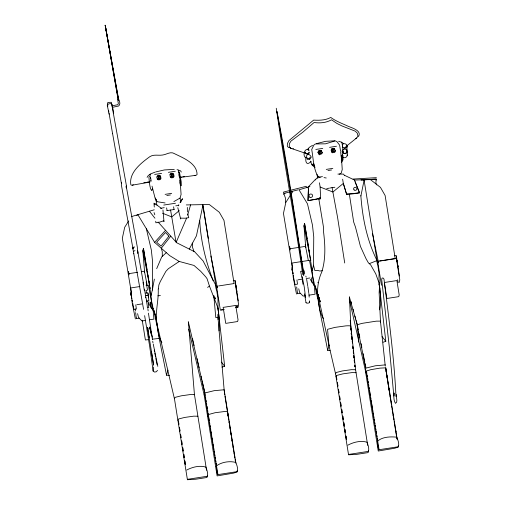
<?xml version="1.0" encoding="UTF-8"?>
<svg xmlns="http://www.w3.org/2000/svg" width="505" height="505" viewBox="0 0 505 505"><rect width="100%" height="100%" fill="white"/><g stroke="black" fill="none" stroke-linecap="round" stroke-linejoin="round"><path stroke-width="0.76" d="M147.157 269.998L143.426 248.34L151.033 295.539L152.34 290.066L152.611 261.906L151.33 249.988L146.349 228.752M307.236 238.922L304.572 223.456L312.178 270.655L313.479 265.175L313.75 237.022L312.469 225.104L307.488 203.862L298.998 189.798L309.918 186.572M227.585 412.61L227.591 411.392L225.83 411.367L215.098 412.724L208.066 414.649L207.593 416.48M233.651 450.005L233.152 446.685L233.405 448.547M234.718 456.659L234.219 453.345L234.471 454.803M237.11 470.818L237.104 472.03L233.424 473.141L217.112 475.906L204.134 394.872L188.63 329.146M385.264 366.112L380.454 321.117L379.141 292.736L379.507 286.404L378.939 284.227M385.732 369.048L385.744 367.829L379.88 368.139L370.79 369.679L366.22 371.093L379.009 449.242M387.897 381.849L388.395 385.17L388.149 383.308M394.796 425.115L394.298 421.801L394.55 423.259M398.256 445.928L398.243 447.146L394.569 448.257L378.258 451.022L365.273 369.988L349.226 298.916M380.423 322.171L380.454 321.117L376.294 321.155L362.514 323.288A14.456 1.559 -9.1 0 0 357.016 325.056L365.746 368.151L375.335 365.784L385.277 364.894M315.328 179.509L307.949 187.267L308.422 188.902L308.006 200.567L313.403 199.778L320.17 197.954L320.631 198.724L320.132 187.02L319.444 182.791M320.416 198.749L318.832 198.932L323.408 226.713L323.553 231.921C325.195 245.247 325.858 259.109 321.742 272.069C317.929 280.288 317.077 289.498 317.594 298.417L315.038 285.628L317.247 292.774L320.018 311.831L327.676 350.337L330.112 350.445L335.547 373.814L348.551 454.803L356.915 454.33L368.101 452.594L368.574 450.763M206.564 470.25L194.45 394.613L190.265 394.556L181.244 395.825L175.052 397.385L174.408 398.704L158.109 328.742C153.747 315.903 158.873 302.205 158.216 288.955M179.023 176.138L179.136 174.055M308.422 188.902L307.968 200.618L312.652 199.772M150.061 176.321L150.2 174.029M157.541 370.386L156.215 371.813L154.581 372.065L153.122 371.068L153.387 367.047M342.005 151.866C341.683 147.933 348.292 148.375 347.446 152.232M346.613 150.888L346.891 149.524M347.087 146.854C347.711 144.241 344 142.492 342.321 144.537M342.693 157.087C344.378 158.665 347.478 157.232 347.251 154.896M305.342 153.4L305.443 152.049C305.355 154.36 309.155 154.404 309.111 152.087L309.01 153.438M342.491 147.315L342.586 145.964C342.03 148.533 346.436 148.823 346.215 146.204L346.089 148.022M342.851 152.687L342.952 151.342C342.39 153.905 346.796 154.202 346.581 151.582L346.449 153.4M346.84 150.225L347.131 146.153M347.206 155.597L347.497 151.525M308.29 150.49L308.486 148.243M394.115 393.168L393.849 396.078L389.305 346.897L381.679 279.454L382.064 278.116L383.011 277.971L383.989 279.095C388.768 317.935 394.159 357.799 395.996 396.539M394.039 393.048C393.755 396.463 393.534 400.301 395.453 403.35C398.376 402.226 395.8 397.044 396.292 394.411M217.983 319.463L218.646 313.668L217.99 308.075L217.983 298.524L202.713 204.632M190.593 204.847L187.671 215.092M219.006 330.889L219.423 319.981L217.99 308.075L209.455 286.089L207.094 278.754L205.806 276.936L200.643 271.248L193.97 265.434L179.136 261.426L169.762 255.669L154.581 242.356L137.859 214.682L136.748 215.597M310.493 157.307C310.543 159.624 306.737 159.58 306.825 157.27M303.77 275.206L303.922 274.133C295.173 219.909 287.604 165.425 276.961 111.529L289.794 186.913L303.77 275.206L302.691 274.329C294.813 218.823 284.334 163.708 276.26 108.253M341.329 160.76L342.346 154.782M170.652 173.562L169.869 174.61M318.756 150.61L318.283 151.254M331.817 148.59L331.343 149.227M214.922 297.559L215.345 298.853L213.798 295.52L215.799 317.569L217.996 317.62L224.132 389.778L235.873 463.098M160.262 179.54L161.038 178.536M173.322 177.52L174.099 176.51M379.476 309.83C382.556 297.855 378.258 285.729 379.129 273.641L364.111 180.209L363.852 179.748L354.523 180.051L344.467 175.285M305.601 297.679L304.269 287.105L302.205 276.664M309.18 297.123L308.852 293.424M152.34 290.066L154.36 279.113M343.116 150.806L341.544 159.34L340.648 151.86M189.293 249.091L196.439 235.835L202.966 205.093L208.287 238.291M361.094 180.039L366.605 179.673M360.892 195.953L364.111 180.209M315.543 179.969L316.382 178.316L322.43 176.491M334.859 152.289L335.421 150.635M141.324 271.715L144.43 271.236L144.626 272.485L142.833 250.65L143.281 248.921M180.317 185.234L180.127 180.481L178.454 170.128M217.548 286L216.891 288.557L220.35 310.165L224.188 309.571M236.1 287.055L235.867 285.325L235.955 286.297M238.234 300.873L235.147 280.426L233.278 280.717M235.406 307.715L236.959 307.476L237.552 305.165M283.349 193.017L283.602 192.039L306.219 186.32L306.573 187.696M283.703 194.393L283.955 193.415L298.108 189.836M290.066 248.75L305.569 246.352L305.771 247.601L303.972 225.767L304.42 224.037M376.225 180.058L376.477 179.079L368.966 179.534M397.239 262.171L397.012 260.435L397.1 261.413M399.379 275.982L396.286 255.543L394.418 255.833M399.139 282.548L399.796 279.985L396.337 258.377L378.693 261.11L378.03 263.667L381.49 285.281M169.402 375.348L166.53 375.221L167.963 370.089M327.676 350.337L329.108 345.199M180.784 202.574L180.064 198.061L181.087 194.425L180.089 180.253L180.418 184.849L180.051 182.589M178.398 205.857L178.802 204.639M317.809 152.567L317.992 152.106M204.134 394.872L204.885 393.092L188.277 321.552M365.273 369.988L365.778 368.801M365.746 372.924L366.22 371.093M156.695 268.647L161.701 256.919L166.322 252.651M176.22 242.198L186.61 218.116M311.067 161.385C302.697 170.456 305.386 146.235 311.408 157.32M322.203 153.009L322.36 152.661M322.139 152.75L320.34 153.842L318.283 153.451M147.088 177.375C148.363 174.212 152.226 173.348 155.098 172.167M177.867 420.312L178.511 418.992L184.704 417.433L193.724 416.164L197.909 416.221L197.581 416.373M335.547 373.814L336.197 372.501L342.384 370.935L351.404 369.673L355.596 369.729L367.703 445.353M336.021 376.749L336.665 375.436L342.857 373.87L351.878 372.608L356.063 372.665L355.735 372.81M113.335 113.53L113.631 112.956L112.11 104.377L110.847 103.658L109.623 103.708L108.417 104.036L107.249 105.128L109.124 114.18M341.62 162.32L343.04 159.75L342.952 155.363M181.024 201.381L182.488 198.749L180.032 202.675M318.087 152.34C318.56 149.89 324.873 152.024 319.33 150.711C315.429 153.728 323.067 156.468 321.925 151.746M331.147 150.313C331.28 148.363 335.131 149.613 334.228 148.931M128.706 220.938L124.703 227.275L122.317 238.303L131.369 292.597M292.717 191.673L285.843 202.391L283.457 213.413L292.509 267.713M178.391 172.748L178.978 171.934L179.509 172.249L181.181 181.604L181.358 185.771M160.925 177.836L159.176 178.814L157.118 178.423M173.985 175.809L172.237 176.794L170.179 176.403M335.15 150.837L333.401 151.816L331.343 151.431M121.471 182.589L121.364 184.893L133.036 248.99L132.992 247.633L134.317 246.951L132.739 247.835L133.8 253.838M312.159 164.106L312.608 165.432L313.668 164.201M157.03 176.819L158.715 175.885L160.546 176.27M170.09 174.793L171.776 173.865L173.606 174.25M318.194 151.847L319.88 150.913L321.71 151.298M331.255 149.821L332.94 148.887L334.771 149.278M170.766 236.144L161.278 248.226L162.269 251.597L162.301 256.357M358.506 136.546C362.034 130.94 352.61 128.036 348.822 126.572C342.743 123.706 336.242 121.421 330.775 117.457C325.643 120.304 319.368 120.461 313.643 120.108L288.993 140.541L287.44 143.483L287.282 146.115L288.323 147.422L290.463 147.801M154.581 242.356L165.539 230.331M307.791 149.044L309.628 147.144L312.557 145.307M346.506 146.078L356.959 137.72L357.938 136.015L357.357 133.269L355.331 131.199L342.081 125.997L336.911 123.428L331.507 119.811C326.217 122.848 319.993 123.302 314.047 122.519L302.981 132.057L290.893 141.179L289.352 143.811L289.283 146.658L290.609 148.205L304.711 153.021M149.549 176.498L148.943 176.984C148.994 178.379 149.96 193.106 152.403 189.564M137.808 253.22L137.316 247.128L126.187 185.973L126.294 187.961L126.376 185.48L111.371 102.288L108.708 102.395L107.369 102.951L107.811 106.157M179.269 210.623L171.744 216.91L162.522 213.217M151.582 190.385L152.201 189.88M312.746 165.413L313.365 164.908M307.128 159.378L308.429 158.86L309.723 159.403M207.587 287.408L209.455 286.089M179.338 261.394L168.354 268.717L165.867 271.381L160.255 281.607L158.848 285.022L158.418 288.967M355.678 138.648L356.732 137.96M186.711 470.048C192.323 467.03 199.614 465.206 205.813 467.087C206.924 469.94 208.243 473.229 207.246 476.265L187.462 479.333M347.85 445.164C353.468 442.14 360.759 440.322 366.958 442.203C368.063 445.056 369.382 448.339 368.385 451.382L348.608 454.449M173.846 201.602L180.064 198.061M339.36 174.149L341.228 173.089L342.251 169.453L341.254 155.281M133.49 251.37L134.98 250.568M343.488 153.57L344.865 153.305L345.717 153.722M194.122 394.765L194.45 394.613L188.447 322.556M355.261 369.875L355.596 369.729L350.817 326.015L349.416 296.669M207.429 475.647L206.955 477.484L195.776 479.213L187.387 479.737M369.275 263.667L377.033 260.605C367.028 240.43 362.413 217.971 360.848 195.593M306.125 153.873L307.046 153.646L308.34 154.183M221.966 367.116L224.668 366.213L217.99 308.075M383.106 342.232L385.807 341.329L379.135 283.185L375.764 273.861L370.727 264.98L368.334 262.752L365.992 258.604L360.45 246.434L355.444 226.998L353.67 222.023L349.365 194.248M158.62 175.544C155.168 178.05 159.548 174.762 160.76 176.718M171.681 173.518C168.228 176.03 172.609 172.735 173.821 174.692M316.382 143.654L325.573 141.331L334.783 140.8M131.571 216.557L154.233 209.79M285.148 193.118L284.277 193.371L284.05 194.273L285.489 198.168L285.647 202.473M155.811 171.902L164.359 169.945L174.257 169.352M171.113 173.335L172.142 173.177M160.382 295.507L157.895 295.823M159.814 179.73L158.28 179.849M172.868 177.703L171.34 177.829L170.267 177.103M160.546 208.338L164.201 207.631M326.703 188.649L329.323 188.125M334.985 149.72C335.383 156.588 327.221 148.779 333.799 148.672M132.323 185.158L149.991 182.071M342.125 160.451L342.661 160.773L342.453 158.014M330.024 188.005L332.113 187.652M179.963 177.242L181.484 176.99M183.006 176.737L184.527 176.485M168.411 172.338L175.279 171.214M329.576 147.359L336.444 146.242M183.062 176.687L184.577 176.447M111.725 105.88L117.753 104.731C119.237 103.601 117.116 101.019 118.151 99.169L118.208 100.129L105.204 25.25L118.587 99.1C119.641 101.12 120.764 104.276 118.637 106.012L112.741 107.262M165.103 194.362L171.687 193.346M326.249 169.396L332.833 168.373M166.795 195.498L170.412 194.936M327.96 170.526L331.577 169.964M163.746 205.062L175.475 203.244M166.89 210.623L174.219 209.487M128.92 273.641L137.448 272.315M139.898 286.537L130.694 287.964L132.127 302.432L135.353 318.92M146.04 285.584L148.337 285.23L151.569 301.719L152.396 310.089M145.598 293.051L147.839 292.704L148.18 294.402L148.287 295.299L146.046 295.646M145.983 295.507L148.224 295.16L148.868 300.557L146.627 300.904L146.766 301.738L148.11 301.529L148.748 307.532L147.403 307.741L147.182 305.291M218.589 285.956L233.663 283.621M379.728 261.072L395.232 258.667L385.113 195.492L380.467 187.393L370.43 179.629L363.852 179.748M136.874 304.704L142.814 303.783M298.013 279.814L302.47 279.126M306.188 278.552L309.9 277.977M135.624 312.608L136.388 318.63L139.487 318.15M300.633 293.26L297.527 293.74L297.495 293.165M223.86 307.286L235.74 305.443L238.051 319.848L237.615 321.534L225.735 323.377L223.134 307.166M384.999 282.396L396.886 280.559L399.19 294.964L398.761 296.643L386.874 298.487L384.526 283.823M145.699 320.378L141.962 320.959L138.503 317.443L137.606 313.649M149.436 319.798L153.924 319.103L153.16 310.499L149.082 304.231L148.754 302.861M305.342 295.722L303.101 296.075L299.642 292.559L298.745 288.765M309.085 295.147L315.07 294.219L314.299 285.615L310.221 279.347M221.455 309.874L223.778 309.514M236.46 307.671L237.994 307.431L238.657 304.875L235.197 283.261M146.867 182.305L148.413 182.078M315.808 149.442L322.758 148.419M154.644 174.414L161.594 173.392M143.799 182.804L145.352 182.576M146.904 182.355L149.227 182.021M175.765 205.838L178.808 205.472M332.808 187.557L334.878 187.26M169.983 175.292C170.16 179.584 176.504 176.119 172.634 173.644M156.922 177.312C157.326 182.09 163.753 177.287 159.107 175.538M180.222 177.432L195.511 175.368M313.428 199.639L320.631 198.724L319.678 197.663M151.891 308.568L153.438 308.391M148.489 339.638L145.389 339.991L142.227 320.252M152.365 339.19L159.34 338.388M155.729 221.253L155.875 222.781L159.346 222.238L163.652 220.805L163.98 221.588L162.957 209.973M337.921 174.092L343.495 174.111L344.467 175.487M353.077 179.06L376.383 177.659M159.081 175.197L157.592 175.582L156.828 177.078M361.132 179.774L376.124 179.142L375.89 182.797L376.49 184.874M186.282 204.923L209.291 204.512L219.328 212.283L223.974 220.376L234.093 283.551M293.55 148.773L292.932 148.691M344.025 147.896L345.351 148.344M322.278 270.686L319.974 271.015L317.752 270.478L314.842 270.529L313.479 265.175M340.553 151.109L339.619 145.156L336.892 141.596L335.238 140.876L325.536 143.818L315.316 143.963L313.788 145.175L311.705 149.48C313.365 158.608 313.315 168.43 318.036 176.681L320.271 177.034M324.008 177.627L326.243 177.987M152.018 186.137L155.155 198.446L156.872 201.653L165.078 202.959M396.116 437.109C389.898 436.547 381.812 436.913 377.267 441.49L378.599 449.797L398.376 446.736C399.373 443.693 398.054 440.41 396.949 437.551M217.863 474.132L204.607 393.041L214.196 390.674L224.132 389.778L224.738 394.815M177.04 169.617L180.721 170.936L181.257 172.085M338.621 141.267L341.576 142.195L343.438 143.521M290.609 148.205L291.694 148.565M306.194 153.526L307.678 154.038M320.132 187.02L332.883 192.026L337.517 217.062L344.719 262.985M334.474 148.741L333.799 148.281M321.414 150.768L320.738 150.301M173.31 173.714L172.634 173.253M160.249 175.74L159.58 175.279M306.301 158.033C301.87 156.582 304.559 146.564 309.237 150.187M331.431 152.131L332.505 152.851M157.213 179.13L157.819 179.723M318.788 154.36L319.444 154.877M315.038 167.616L311.623 164.617L310.676 161.095M155.098 204.197L153.962 203.174L154.296 207.044M341.582 159.877L342.523 160.798M161.512 208.47L154.593 203.332L154.751 204.765M158.078 222.036L176.7 242.741L194.677 251.806L203.092 260.927L215.887 285.489L216.115 289.15M154.947 218.223L149.436 211.223M382.083 336.62L385.807 341.329M221.405 362.098L224.668 366.213M317.853 282.345L318.169 282.762M305.784 276.109L306.2 277.125M148.135 294.472L147.959 293.38M342.636 179.193L343.324 183.422L346.727 194.677L346.979 193.8L353.942 193.491L359.371 192.651L354.523 180.051M323.351 318.522C318.131 309.843 318.674 299.408 316.465 289.876L316.932 291.372M161.878 342.718C156.064 332.883 158.046 320.877 153.892 310.518L156.449 323.301L157.371 325.548M341.506 142.17L342.093 143.527L343.015 150.08M354.996 181.68L359.661 192.942L346.727 194.677L343.324 183.422L332.883 192.026L332.101 187.418M147.694 327.903L147.99 328.648M293.67 277.851L295.021 284.523L297.508 284.138L296.921 279.966M313.655 163.658L314.811 166.953M193.97 251.452L192.493 247.229L192.272 243.063M154.057 212.586L154.801 214.745M292.029 268.925L292.338 270.749L292.105 269.594M187.709 213.975L188.769 217.68L185.297 218.217L180.809 218.141L180.683 219L177.798 207.675M330.112 350.445L317.879 294.377L320.227 301.864L314.268 283.69L312.443 275.048L312.027 268.256M213.11 280.647C205.838 261.356 200.788 241.459 199.753 220.843M317.576 175.222L318.036 176.681M317.405 292.875L320.227 301.864M156.184 199.462L156.872 201.653M309.603 301.984C310.499 303.057 305.986 303.757 306.024 302.539M317.879 294.377L319.438 299.661M152.459 188.542L152.699 189.59M145.699 297.123L145.907 297.887L144.525 289.34M349.586 297.672L357.351 325.125L356.126 320.568M351.032 301.554L351.644 303.833M353.071 309.161L353.683 311.44M354.901 316.004L355.722 319.046M309.735 157.579L310.114 158.987M152.346 337.151L149.783 327.107L150.97 333.231M152.51 188.718L152.504 189.173M148.186 296.839L148.401 297.723M192.525 338.722L194.09 345.609M197.051 358.632L199.14 367.823M201.053 376.244L201.754 379.312M202.101 380.839L204.714 392.328M304.711 273.609L304.193 270.832L300.614 271.387L302.009 278.135M166.53 375.221L158.879 336.715L156.108 317.664L153.129 308.574L151.304 299.938L150.932 293.897M150.477 177.072L151.109 180.462M372.469 233.411L378.491 262.644M309.584 302.104L309.35 300.828M306.005 302.653L304.477 293.841M210.856 255.991L217.346 287.528M151.355 334.802L149.783 327.107L150.515 330.851M153.242 344.038L157.806 366.359M357.502 325.895L358.279 329.746M359.055 333.59L359.831 337.435M361.069 343.589L361.845 347.44M363.082 353.595L364.787 362.053M365.096 363.594L365.873 367.438M135.782 304.85L136.369 309.022L133.882 309.407L132.708 303.208M303.972 225.767L310.827 260.574M142.833 250.65L149.682 285.464M149.991 287.01L150.294 288.557M305.228 244.603L308.334 260.466M296.498 294.03L293.266 277.542L291.833 263.08L309.483 260.34L312.709 276.828L313.536 285.205M144.43 271.236L147.195 285.35M316.982 174.446L317.677 178.05M155.54 197.979L156.929 205.181M154.227 350.066L154.524 351.6M154.82 353.128L155.565 356.953M155.862 358.487L157.049 364.61M236.605 289.933L236.75 290.691M236.693 290.905L236.839 291.669L236.58 290.04M289.611 246.427L290.268 250M128.466 271.311L129.122 274.89M306.636 279.303L307.734 285.83M118.34 98.652L105.204 25.25L118.448 100.577M147.075 304.673L146.286 299.257M173.594 206.829L174.061 209.455M166.612 207.909L167.079 210.541M146.185 281.941L147.485 290.078L146.134 290.482L146.444 293.102M144.563 289.182L144.796 290.495M143.698 284.713L137.663 250.764L137.796 253.093M144.348 290.564L143.041 282.428M112.583 133.73L109.105 113.48M108.588 110.551L108.846 112.015M112.564 133.453L121.434 183.637M133.787 253.592L142.492 303.082M142.719 304.452L143.262 307.513M307.501 240.468L308.833 248.201M309.098 249.754L309.363 251.301M147.422 271.545L147.687 273.091M147.952 274.638L148.218 276.184M148.489 277.731L148.754 279.278M149.019 280.824L149.284 282.371M144.638 315.657L149.732 346.676L153.122 371.068M385.763 368.53L386.016 369.988M386.009 370.392L386.262 371.85L386.098 370.544M387.076 377.052C387.878 381.647 386.407 372.33 386.994 376.496M389.216 389.967C388.389 385.271 390.037 395.062 389.21 390.365M391.097 401.822L391.35 403.28M392.417 409.94L392.164 408.482L392.581 411.045M395.617 429.913L395.365 428.455L395.529 429.761M395.611 430.317L395.863 431.775L395.699 430.468M228.071 414.851C227.25 410.155 228.891 419.952 228.071 415.255M229.137 421.909L229.39 423.367L229.137 421.511M231.025 433.366L231.271 434.824M170.57 209.998L175.993 241.952M143.351 308.05L143.578 309.388M397.637 279.707L398.098 282.585M385.744 367.829L397.265 439.741M386.104 371.327L387.84 382.152M388.086 383.699L390.933 401.481M391.186 403.028L391.432 404.574M391.678 406.121L391.924 407.668M392.177 409.214L393.906 420.04M394.159 421.587L396.88 438.599M366.624 371.92L366.87 373.466M367.116 375.013L367.362 376.56M367.615 378.106L367.861 379.653M368.107 381.199L368.353 382.746M368.606 384.292L368.852 385.839M369.098 387.385L369.344 388.932M369.597 390.479L370.462 395.888M370.708 397.435L370.954 398.982M371.207 400.528L371.453 402.075M371.699 403.621L372.444 408.261M372.69 409.808L372.936 411.354M373.189 412.901L373.435 414.447M373.681 415.994L373.927 417.54M374.18 419.087L374.426 420.633M374.672 422.18L374.918 423.727M375.171 425.273L375.417 426.82M375.663 428.366L375.909 429.913M376.162 431.459L376.528 433.776M376.78 435.323L377.027 436.869M377.273 438.416L377.519 439.962M236.611 305.31L236.959 307.476M224.99 396.356L228.323 417.193M228.569 418.74L228.822 420.28M229.068 421.827L229.314 423.367M229.56 424.913L231.29 435.72M231.536 437.261L234.383 455.011M234.629 456.558L234.875 458.098M235.122 459.645L235.374 461.185M205.011 393.868L205.257 395.409M205.503 396.955L205.75 398.495M205.996 400.042L206.248 401.582M206.494 403.129L206.741 404.669M206.987 406.216L207.359 408.532M207.605 410.073L207.852 411.619M208.098 413.159L208.35 414.706M208.597 416.246L209.335 420.88M209.581 422.42L209.834 423.966M210.08 425.507L210.326 427.053M210.572 428.594L210.819 430.14M211.065 431.68L211.317 433.227M211.563 434.767L211.81 436.314M212.056 437.854L212.302 439.401M212.548 440.941L212.801 442.487M213.047 444.028L213.413 446.344M213.666 447.891L213.912 449.431M214.158 450.978L214.404 452.518M214.65 454.064L214.896 455.605M215.149 457.151L215.395 458.691M215.641 460.238L215.887 461.778M216.134 463.325L216.38 464.865M150.743 180.197L150.97 181.623M174.433 398.653L187.412 479.693M148.697 334.367L147.586 327.448L153.621 365.14L151.405 351.291M148.943 335.907L149.19 337.447M302.293 279.991L302.956 284.22M152.491 339.732L148.445 313.132M152.725 341.254L152.964 342.775M307.848 286.55L308.751 292.673M390.283 396.621L390.529 398.483L390.113 395.92M391.097 402.024L391.596 404.941M385.763 368.732L385.927 369.837M232.508 442.588L232.092 440.025L232.338 441.888M230.204 428.171L230.45 430.026L230.034 427.464M231.019 433.568L231.441 435.935M180.386 184.401L180.512 185.284L180.38 184.312M147.851 308.587L148.148 310.859M311.32 277.8L311.894 282.314M296.675 286.973L297.432 292.988M150.08 301.933L150.654 306.447M135.151 308.852L135.435 311.105M350.697 328.496L350.88 330.024M351.253 333.073L351.436 334.6M351.714 336.892L351.991 339.183M352.269 341.475L352.458 343.002L352.225 340.654M150.383 177.451L150.547 178.789M379.135 283.185L379.792 288.778M351.196 333.224L351.366 334.783M351.714 337.902L351.89 339.461M352.755 347.257L352.926 348.816M353.273 351.941L353.443 353.5M353.79 356.618L353.967 358.178M354.226 360.519L354.396 362.079M354.744 365.197L354.914 366.756M291.852 267.612L292.136 270.289M132.392 301.214L132.462 301.883L132.152 300.058L132.228 300.727M131.723 297.931L131.799 298.6L131.489 296.776L131.559 297.445M131.123 294.97L131.193 295.64L130.89 293.809L130.959 294.478M130.713 292.496L130.997 295.173M352.78 346.077L353.02 348.381M353.26 350.685L353.5 352.982M353.74 355.286L353.98 357.591M354.22 359.895L354.459 362.199M354.781 365.266L354.939 366.807M350.18 320.265L350.571 324.185M350.729 325.757L351.594 334.379M351.751 335.945L352.067 339.082M150.566 302.583L151.102 307.962M328.995 345.635L327.543 329.317L334.992 327.379L345.811 325.877A14.456 1.559 -9.1 0 1 350.817 326.015M357.407 325.895L358.657 342.043M217.788 314.508L217.996 317.62M377.033 260.605L377.21 263.534M136.356 318.055L136.388 318.63M146.122 298.329L146.147 298.846M215.332 298.291L215.345 298.853M187.336 207.429L187.387 212.012M133.364 184.824A7.234 2.942 -52.8 0 1 130.852 184.754C128.731 172.71 141.034 163.033 149.808 156.689C153.697 154.088 158.368 155.767 162.673 155.022C166.852 154.492 170.703 150.982 174.85 153.855C183.441 158.04 197.019 163.374 197.07 174.49A7.234 3.358 33.3 0 1 194.292 175.38M393.231 415.142L393.73 418.456L393.231 415.142M158.21 177.103C158.867 180.544 160.843 175.102 158.21 177.103M171.264 175.077C171.927 178.518 173.897 173.082 171.264 175.077M319.375 152.131C320.031 155.565 322.007 150.13 319.375 152.131M332.429 150.105C333.092 153.545 335.061 148.104 332.429 150.105M235.197 281.152L235.431 282.888L235.197 281.152M216.197 466.096L217.453 474.687L237.236 471.619C238.234 468.583 236.914 465.294 235.803 462.441C229.497 460.737 221.36 462.05 216.197 466.096M396.343 256.269L396.577 258.005L396.343 256.269M397.751 265.043L397.978 266.779L397.751 265.043M178.461 421.044L178.852 424.377L178.461 421.044M179.527 427.697L179.919 431.036L179.527 427.697M180.594 434.357L180.986 437.696L180.594 434.357M181.661 441.016L182.052 444.349L181.661 441.016M182.728 447.676L183.119 451.009L182.728 447.676M183.795 454.336L184.186 457.669L183.795 454.336M184.862 460.989L185.253 464.329L184.862 460.989M336.406 376.181L336.797 379.514L336.406 376.181M337.473 382.841L337.864 386.173L337.473 382.841M338.533 389.5L338.931 392.833L338.533 389.5M339.6 396.154L339.998 399.493L339.6 396.154M340.667 402.813L341.064 406.146L340.667 402.813M341.733 409.473L342.131 412.806L341.733 409.473M342.8 416.133L343.198 419.466L342.8 416.133M343.867 422.786L344.265 426.125L343.867 422.786M344.934 429.446L345.325 432.779L344.934 429.446M346.001 436.105L346.392 439.438L346.001 436.105M168.885 236.201L161.076 246.143L156.626 242.248L165.533 232.477L168.885 236.201M292.717 272.132L292.938 273.716L292.717 272.132M293.38 275.414L293.601 276.999L293.38 275.414M309.912 197.253A1.831 1.723 -7.5 0 0 312.627 195.675A1.831 1.723 -7.5 0 0 309.862 194.261A1.831 1.723 -7.5 0 0 309.912 197.253M354.1 189.924A1.629 1.528 4.9 0 0 356.814 189.236A1.629 1.528 4.9 0 0 354.794 187.361A1.629 1.528 4.9 0 0 354.1 189.924"/></g></svg>
